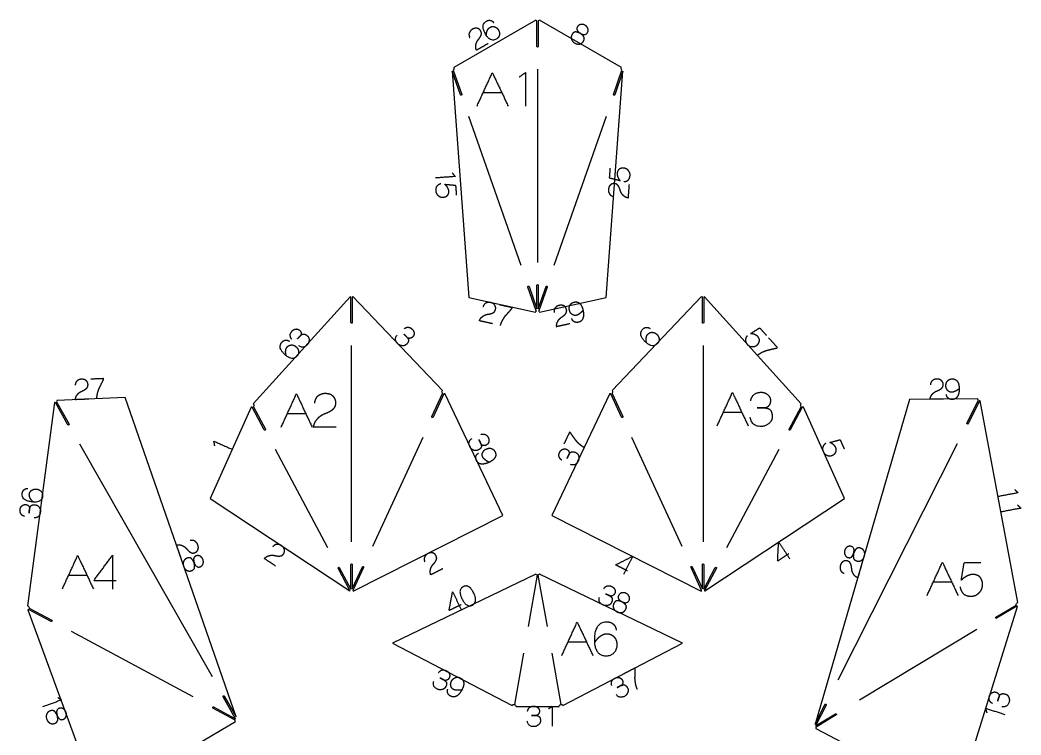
# Model space of a CAD drawing. Header units: millimetres. Extents: x 39 to 3080, y -15 to 1348.
# Drawn here: x 142 to 888, y 815 to 1348 of the extents above; entities that cross this region are included whole.
import ezdxf

# ---------------------------------------------------------------- set-up
doc = ezdxf.new("R2010")
doc.units = ezdxf.units.MM
doc.header["$MEASUREMENT"] = 0
for name, color, linetype, true_color in [('CutLine', 18, 'Continuous', 0x000000), ('Edge ID', 18, 'Continuous', 0x000000), ('MountainLine', 18, 'Continuous', 0x000000), ('NEW SECTIONS', 18, 'Continuous', 0x000000), ('ValleyLine', 18, 'Continuous', 0x000000)]:
    doc.layers.add(name, color=color, linetype=linetype, true_color=true_color)

msp = doc.modelspace()

# ---------------------------------------------------------------- linework, layer by layer
at = {"layer": 'CutLine', "color": 251, "linetype": 'Continuous', "true_color": 0x696969}
for p, q in [((526.66, 1348.1), (465.45, 1312.61)), ((527.45, 1328.36), (527.45, 1347.36)), ((528.45, 1347.36), (528.45, 1328.36)), ((590.46, 1312.61), (529.25, 1348.1)), ((465.12, 1310.61), (471.41, 1292.68)), ((584.5, 1292.68), (590.79, 1310.61)), ((388.23, 1141.8), (316.01, 1061.97)), ((457.1, 1071.91), (390.27, 1141.83)), ((526.99, 1131.12), (520.73, 1148.97)), ((535.18, 1148.97), (528.92, 1131.12)), ((650.27, 1141.83), (583.44, 1071.91)), ((724.53, 1061.97), (652.32, 1141.8)), ((388.74, 1122.42), (388.74, 1141.42)), ((389.74, 1141.42), (389.74, 1122.42)), ((650.81, 1122.42), (650.81, 1141.42)), ((651.81, 1141.42), (651.81, 1122.42)), ((449.1, 1052.42), (457.06, 1069.67)), ((457.97, 1069.25), (450, 1052)), ((590.54, 1052), (582.58, 1069.25)), ((583.49, 1069.67), (591.45, 1052.42)), ((167.91, 1062.86), (147.59, 911.18)), ((177.82, 1046.29), (168.42, 1062.8)), ((169.28, 1063.29), (178.69, 1046.79)), ((316.15, 1059.77), (325.09, 1043)), ((715.46, 1043), (724.39, 1059.77)), ((847.99, 1047.54), (856.55, 1064.5)), ((857.44, 1064.05), (848.88, 1047.09)), ((885.93, 913.68), (857.94, 1064.14)), ((324.21, 1042.53), (315.27, 1059.3)), ((725.28, 1059.3), (716.34, 1042.53)), ((388.09, 922.65), (379.24, 939.25)), ((398.22, 939.83), (390.32, 922.72)), ((650.23, 922.72), (642.33, 939.83)), ((661.3, 939.25), (652.46, 922.65)), ((869.67, 902.83), (884.66, 911.86)), ((885.17, 911.01), (870.18, 901.97)), ((165.23, 899.57), (148.48, 908.54)), ((148.95, 909.42), (165.7, 900.46)), ((511.86, 836.24), (544.05, 836.24)), ((302.49, 826.08), (285.96, 834.93)), ((750.53, 829.87), (735.54, 820.84))]:
    msp.add_line(p, q, dxfattribs=at)
for points in [[(470.46, 1292.35), (464.29, 1309.94), (476.77, 1141.18), (526.49, 1130.2)], [(529.42, 1130.2), (579.13, 1141.18), (591.61, 1309.94), (585.45, 1292.35)], [(521.67, 1149.3), (527.45, 1132.81), (527.45, 1150.37)], [(528.45, 1150.37), (528.45, 1132.81), (534.23, 1149.3)], [(390.58, 922.24), (502.03, 978.62), (458.79, 1069.47)], [(581.76, 1069.47), (538.52, 978.62), (649.97, 922.24)], [(294.33, 843.87), (303.15, 828.4), (220.48, 1066.49), (169.61, 1064.41)], [(856.17, 1065.6), (805.26, 1065.1), (734.77, 823.12), (742.11, 837.68)], [(314.39, 1059.49), (283.87, 991.4), (387.99, 922.39)], [(652.56, 922.39), (756.67, 991.4), (726.15, 1059.49)], [(380.13, 939.72), (388.74, 923.56), (388.74, 942.06)], [(389.74, 942.06), (389.74, 923.84), (397.31, 940.25)], [(643.23, 940.25), (650.81, 923.84), (650.81, 942.06)], [(651.81, 942.06), (651.81, 923.56), (660.42, 939.72)], [(526.6, 934.92), (419.81, 883.44), (509.03, 836.93)], [(546.88, 836.93), (636.1, 883.44), (529.31, 934.92)], [(735.33, 819.8), (840.3, 764.7), (885.75, 910.78)], [(147.91, 908.28), (200.71, 764.7), (302.76, 825.05)], [(286.43, 835.82), (302.76, 827.08), (293.47, 843.38)], [(743, 837.23), (735.23, 821.82), (750.02, 830.73)]]:
    msp.add_lwpolyline(points, dxfattribs=at)
at = {"layer": 'CutLine', "color": 251, "linetype": 'Continuous', "true_color": 0x696969, "extrusion": (0, 0, -1)}
for centre, radius, start, end in [((-527.95, 1348.86), 1.5, 289.18814, 329.89244), ((-527.95, 1347.36), 0.5, 0, 9.59407), ((-527.95, 1348.86), 1.5, 210.10756, 250.81186), ((-527.95, 1347.36), 0.5, 170.40593, 180), ((-527.95, 1328.36), 0.5, 180, 0), ((-464.15, 1311.86), 1.5, 149.89244, 231.49172), ((-464.65, 1310.44), 0.5, 151.08579, 160.67985), ((-591.76, 1311.86), 1.5, 308.50828, 30.10756), ((-591.26, 1310.44), 0.5, 19.32015, 28.91421), ((-470.93, 1292.51), 0.5, 160.67985, 340.67985), ((-584.97, 1292.51), 0.5, 199.32015, 19.32015), ((-521.2, 1149.13), 0.5, 340.67985, 160.67985), ((-527.95, 1150.37), 0.5, 0, 180), ((-534.71, 1149.13), 0.5, 19.32015, 199.32015), ((-389.24, 1142.92), 1.5, 289.18814, 312.13138), ((-389.24, 1142.92), 1.5, 226.29629, 250.81186), ((-651.31, 1142.92), 1.5, 289.18814, 313.70371), ((-651.31, 1142.92), 1.5, 227.86862, 250.81186), ((-389.24, 1141.42), 0.5, 360, 9.59407), ((-389.24, 1141.42), 0.5, 170.40593, 180), ((-651.31, 1141.42), 0.5, 0, 9.59407), ((-651.31, 1141.42), 0.5, 170.40593, 180), ((-527.95, 1129.87), 1.5, 12.45552, 51.49172), ((-527.46, 1131.29), 0.5, 331.08579, 340.67985), ((-528.45, 1131.29), 0.5, 199.32015, 208.91421), ((-527.95, 1129.87), 1.5, 128.50828, 167.54427), ((-389.24, 1122.42), 0.5, 180, 0), ((-651.31, 1122.42), 0.5, 180, 0), ((-458.14, 1070.82), 1.5, 313.96787, 46.29629), ((-457.51, 1069.46), 0.5, 24.77973, 34.3738), ((-457.51, 1069.46), 0.5, 195.18566, 204.77973), ((-458.14, 1070.82), 1.5, 244.5444, 275.59159), ((-582.41, 1070.82), 1.5, 264.40841, 295.45601), ((-583.04, 1069.46), 0.5, 335.22027, 344.81434), ((-582.41, 1070.82), 1.5, 133.70371, 226.03213), ((-583.04, 1069.46), 0.5, 145.6262, 155.22027), ((-168.11, 1064.35), 1.5, 259.5087, 277.62809), ((-168.85, 1063.05), 0.5, 330.32057, 339.91463), ((-168.11, 1064.35), 1.5, 177.65449, 221.13243), ((-168.85, 1063.05), 0.5, 140.7265, 150.32057), ((-315.01, 1060.85), 1.5, 132.13138, 222.75784), ((-315.71, 1059.53), 0.5, 142.3519, 151.94597), ((-725.54, 1060.85), 1.5, 317.24216, 47.86862), ((-724.83, 1059.53), 0.5, 28.05403, 37.6481), ((-857.67, 1065.62), 1.5, 315.95972, 359.43754), ((-856.99, 1064.28), 0.5, 26.77158, 36.36565), ((-856.99, 1064.28), 0.5, 197.17751, 206.77158), ((-857.67, 1065.62), 1.5, 259.46426, 277.58344), ((-315.01, 1060.85), 1.5, 261.13411, 294.14293), ((-315.71, 1059.53), 0.5, 331.94597, 341.54004), ((-449.55, 1052.21), 0.5, 204.77973, 24.77973), ((-591, 1052.21), 0.5, 155.22027, 335.22027), ((-724.83, 1059.53), 0.5, 198.45996, 208.05403), ((-725.54, 1060.85), 1.5, 245.85649, 278.86589), ((-178.26, 1046.54), 0.5, 150.32057, 330.32057), ((-848.43, 1047.32), 0.5, 206.77158, 26.77158), ((-324.65, 1042.76), 0.5, 151.94597, 331.94597), ((-715.9, 1042.76), 0.5, 208.05403, 28.05403), ((-389.24, 942.06), 0.5, 0, 180), ((-397.77, 940.04), 0.5, 24.77973, 204.77973), ((-642.78, 940.04), 0.5, 335.22027, 155.22027), ((-651.31, 942.06), 0.5, 0, 180), ((-379.69, 939.49), 0.5, 331.94597, 151.94597), ((-527.95, 935.58), 1.5, 205.74064, 334.25949), ((-660.86, 939.49), 0.5, 28.05403, 208.05403), ((-389.24, 921.56), 1.5, 33.5352, 42.75784), ((-388.53, 922.89), 0.5, 322.3519, 331.94597), ((-389.87, 922.93), 0.5, 204.77973, 214.3738), ((-389.24, 921.56), 1.5, 133.96787, 153.16515), ((-651.31, 921.56), 1.5, 26.83454, 46.03213), ((-650.68, 922.93), 0.5, 325.6262, 335.22027), ((-652.02, 922.89), 0.5, 208.05403, 217.6481), ((-651.31, 921.56), 1.5, 137.24216, 146.46496), ((-147.39, 909.69), 1.5, 97.62809, 188.97691), ((-886.2, 912.21), 1.5, 348.1152, 79.46426), ((-884.91, 911.44), 0.5, 58.92707, 68.52113), ((-884.91, 911.44), 0.5, 229.333, 238.92707), ((-886.2, 912.21), 1.5, 287.28282, 309.73893), ((-147.39, 909.69), 1.5, 227.35319, 249.80915), ((-148.72, 908.98), 0.5, 298.16505, 307.75912), ((-148.72, 908.98), 0.5, 108.57098, 118.16505), ((-165.47, 900.02), 0.5, 118.16505, 298.16505), ((-869.93, 902.4), 0.5, 238.92707, 58.92707), ((-293.9, 843.63), 0.5, 330.32057, 150.32057), ((-286.2, 835.38), 0.5, 298.16505, 118.16505), ((-510.36, 836.24), 1.5, 27.52802, 180), ((-545.55, 836.24), 1.5, 0, 152.47233), ((-742.56, 837.46), 0.5, 26.77158, 206.77158), ((-750.27, 830.3), 0.5, 58.92707, 238.92707), ((-302.73, 826.52), 0.5, 288.57098, 298.16505), ((-304.05, 825.82), 1.5, 329.39913, 8.97691), ((-734, 820.5), 1.5, 168.1152, 207.69312), ((-735.28, 821.27), 0.5, 238.92707, 248.52113)]:
    msp.add_arc(centre, radius, start, end, dxfattribs=at)
at = {"layer": 'Edge ID'}
for points, knots in [([(489.77, 1336.6), (489.74, 1338.44), (490.37, 1340.02), (491.11, 1341.85), (492.52, 1342.66), (494.24, 1343.66), (496.05, 1343.02), (497.77, 1342.42), (498.78, 1340.68), (499.86, 1338.81), (499.5, 1336.93), (499.12, 1334.96), (497.29, 1333.9), (492.78, 1331.28), (489.14, 1337.57), (485.1, 1344.54), (489.76, 1347.24), (491.29, 1348.13), (492.76, 1347.83), (494.24, 1347.54), (495.31, 1346.14)], [0, 0, 0, 1, 1, 2, 2, 3, 3, 4, 4, 5, 5, 6, 6, 7, 7, 8, 8, 9, 9, 10, 10, 10]), ([(559.74, 1338.2), (558.13, 1339.32), (557.57, 1340.25), (556.79, 1341.57), (557.63, 1343.02), (558.49, 1344.5), (560.17, 1344.8), (561.79, 1345.09), (563.31, 1344.22), (564.88, 1343.3), (565.42, 1341.79), (566, 1340.18), (565.11, 1338.64), (563.65, 1336.13), (559.74, 1338.2), (561.84, 1336.58), (562.36, 1335.75), (563.28, 1334.25), (562.2, 1332.39), (561.16, 1330.6), (559.27, 1330.23), (557.46, 1329.9), (555.64, 1330.95), (553.81, 1332.01), (553.23, 1333.76), (552.63, 1335.59), (553.68, 1337.4), (554.75, 1339.25), (556.39, 1339.21), (557.26, 1339.2), (559.74, 1338.2)], [0, 0, 0, 1, 1, 2, 2, 3, 3, 4, 4, 5, 5, 6, 6, 7, 7, 8, 8, 9, 9, 10, 10, 11, 11, 12, 12, 13, 13, 14, 14, 15, 15, 15]), ([(482.39, 1325.55), (482.41, 1325.63), (482.31, 1325.8), (482.21, 1325.98), (482.01, 1326.68), (481.82, 1327.38), (481.84, 1328.17), (481.85, 1328.96), (482.06, 1329.96), (482.27, 1330.95), (482.61, 1331.66), (482.95, 1332.38), (483.29, 1332.84), (483.62, 1333.3), (484.19, 1334.02), (484.76, 1334.75), (485.21, 1335.49), (485.65, 1336.23), (485.91, 1337.07), (486.18, 1337.92), (486.04, 1338.62), (485.9, 1339.32), (485.49, 1340.04), (485.07, 1340.76), (484.42, 1341.26), (483.77, 1341.75), (482.92, 1341.92), (482.07, 1342.1), (481.37, 1341.96), (480.66, 1341.82), (479.97, 1341.51), (479.28, 1341.2), (478.71, 1340.78), (478.14, 1340.36), (477.67, 1339.66), (477.2, 1338.97), (476.97, 1338.32), (476.74, 1337.68), (476.81, 1336.94), (476.88, 1336.2), (477.33, 1335.01)], [-20, -20, -20, -19, -19, -18, -18, -17, -17, -16, -16, -15, -15, -14, -14, -13, -13, -12, -12, -11, -11, -10, -10, -9, -9, -8, -8, -7, -7, -6, -6, -5, -5, -4, -4, -3, -3, -2, -2, -1, -1, 0, 0, 0]), ([(464.35, 1234.07), (465.43, 1232.73), (466.5, 1231.4), (459.02, 1230.85), (451.54, 1230.29)], [0, 0, 0, 1, 1, 2, 2, 2]), ([(589.4, 1228.29), (585.5, 1229.23), (581.61, 1230.17), (581.88, 1233.91), (582.16, 1237.65)], [-2, -2, -2, -1, -1, 0, 0, 0]), ([(592.72, 1227.58), (593.06, 1227.6), (593.73, 1227.79), (594.39, 1227.98), (595.11, 1228.47), (595.83, 1228.97), (596.22, 1229.75), (596.62, 1230.53), (596.77, 1231.22), (596.93, 1231.91), (596.88, 1232.83), (596.84, 1233.74), (596.53, 1234.42), (596.22, 1235.1), (595.62, 1235.79), (595.02, 1236.49), (594.52, 1236.84), (594.03, 1237.2), (593.26, 1237.41), (592.5, 1237.62), (591.82, 1237.67), (591.14, 1237.72), (590.35, 1237.51), (589.55, 1237.31), (588.92, 1236.91), (588.29, 1236.52), (587.96, 1235.97), (587.64, 1235.42), (587.4, 1234.65), (587.16, 1233.89), (587.19, 1233.33), (587.23, 1232.78), (587.35, 1232.3), (587.47, 1231.82), (587.62, 1231.35), (587.77, 1230.87), (588.02, 1230.41), (588.27, 1229.94), (588.55, 1229.45), (588.83, 1228.96), (589.09, 1228.63), (589.36, 1228.29), (589.4, 1228.29)], [-23, -23, -23, -22, -22, -21, -21, -20, -20, -19, -19, -18, -18, -17, -17, -16, -16, -15, -15, -14, -14, -13, -13, -12, -12, -11, -11, -10, -10, -9, -9, -8, -8, -7, -7, -6, -6, -5, -5, -4, -4, -3, -3, -2, -2, -2]), ([(455.45, 1225.82), (455.11, 1225.74), (454.48, 1225.46), (453.86, 1225.18), (453.22, 1224.58), (452.58, 1223.98), (452.3, 1223.15), (452.03, 1222.33), (451.98, 1221.62), (451.92, 1220.91), (452.1, 1220.01), (452.28, 1219.11), (452.68, 1218.49), (453.09, 1217.86), (453.79, 1217.26), (454.49, 1216.66), (455.03, 1216.39), (455.57, 1216.11), (456.36, 1216.01), (457.14, 1215.92), (457.82, 1215.97), (458.5, 1216.02), (459.26, 1216.34), (460.01, 1216.66), (460.58, 1217.14), (461.14, 1217.62), (461.39, 1218.21), (461.63, 1218.81), (461.75, 1219.6), (461.88, 1220.39), (461.76, 1220.94), (461.64, 1221.48), (461.45, 1221.93), (461.26, 1222.39), (461.04, 1222.84), (460.83, 1223.29), (460.51, 1223.71), (460.19, 1224.13), (459.84, 1224.58), (459.5, 1225.02), (459.19, 1225.31), (458.88, 1225.61), (458.83, 1225.6)], [-23, -23, -23, -22, -22, -21, -21, -20, -20, -19, -19, -18, -18, -17, -17, -16, -16, -15, -15, -14, -14, -13, -13, -12, -12, -11, -11, -10, -10, -9, -9, -8, -8, -7, -7, -6, -6, -5, -5, -4, -4, -3, -3, -2, -2, -2]), ([(458.83, 1225.6), (462.83, 1225.25), (466.82, 1224.89), (467.1, 1221.15), (467.37, 1217.41)], [-2, -2, -2, -1, -1, 0, 0, 0]), ([(595.39, 1215.37), (595.34, 1215.43), (595.13, 1215.45), (594.93, 1215.46), (594.24, 1215.7), (593.55, 1215.93), (592.91, 1216.39), (592.27, 1216.85), (591.57, 1217.59), (590.86, 1218.32), (590.47, 1219), (590.07, 1219.69), (589.88, 1220.22), (589.68, 1220.76), (589.41, 1221.64), (589.13, 1222.52), (588.77, 1223.3), (588.41, 1224.08), (587.86, 1224.78), (587.31, 1225.47), (586.66, 1225.76), (586, 1226.04), (585.17, 1226.1), (584.34, 1226.16), (583.56, 1225.9), (582.79, 1225.65), (582.17, 1225.04), (581.55, 1224.44), (581.27, 1223.78), (580.98, 1223.12), (580.85, 1222.37), (580.71, 1221.63), (580.74, 1220.92), (580.77, 1220.21), (581.08, 1219.43), (581.39, 1218.65), (581.79, 1218.1), (582.19, 1217.55), (582.84, 1217.19), (583.49, 1216.82), (584.73, 1216.53)], [-20, -20, -20, -19, -19, -18, -18, -17, -17, -16, -16, -15, -15, -14, -14, -13, -13, -12, -12, -11, -11, -10, -10, -9, -9, -8, -8, -7, -7, -6, -6, -5, -5, -4, -4, -3, -3, -2, -2, -1, -1, 0, 0, 0]), ([(484.55, 1123.8), (484.61, 1123.84), (484.66, 1124.04), (484.7, 1124.25), (485.03, 1124.89), (485.36, 1125.54), (485.91, 1126.11), (486.46, 1126.68), (487.29, 1127.27), (488.11, 1127.86), (488.84, 1128.15), (489.58, 1128.45), (490.14, 1128.57), (490.69, 1128.68), (491.6, 1128.83), (492.51, 1128.97), (493.34, 1129.22), (494.17, 1129.46), (494.93, 1129.91), (495.7, 1130.35), (496.07, 1130.96), (496.45, 1131.57), (496.63, 1132.38), (496.81, 1133.2), (496.66, 1134), (496.52, 1134.81), (496.01, 1135.5), (495.5, 1136.2), (494.89, 1136.58), (494.28, 1136.95), (493.56, 1137.19), (492.84, 1137.44), (492.13, 1137.51), (491.43, 1137.58), (490.61, 1137.39), (489.8, 1137.19), (489.2, 1136.88), (488.59, 1136.56), (488.14, 1135.97), (487.69, 1135.38), (487.22, 1134.19)], [-20, -20, -20, -19, -19, -18, -18, -17, -17, -16, -16, -15, -15, -14, -14, -13, -13, -12, -12, -11, -11, -10, -10, -9, -9, -8, -8, -7, -7, -6, -6, -5, -5, -4, -4, -3, -3, -2, -2, -1, -1, 0, 0, 0]), ([(542.17, 1119.41), (542.21, 1119.48), (542.17, 1119.68), (542.13, 1119.88), (542.15, 1120.61), (542.18, 1121.33), (542.44, 1122.08), (542.69, 1122.83), (543.19, 1123.71), (543.7, 1124.6), (544.24, 1125.17), (544.78, 1125.75), (545.23, 1126.09), (545.69, 1126.43), (546.45, 1126.94), (547.22, 1127.46), (547.87, 1128.03), (548.51, 1128.6), (549.02, 1129.33), (549.53, 1130.05), (549.61, 1130.76), (549.69, 1131.47), (549.51, 1132.29), (549.33, 1133.1), (548.86, 1133.77), (548.39, 1134.44), (547.64, 1134.86), (546.89, 1135.28), (546.17, 1135.36), (545.46, 1135.44), (544.7, 1135.36), (543.95, 1135.27), (543.28, 1135.04), (542.61, 1134.81), (541.95, 1134.29), (541.29, 1133.77), (540.88, 1133.23), (540.47, 1132.69), (540.31, 1131.96), (540.14, 1131.24), (540.22, 1129.96)], [-20, -20, -20, -19, -19, -18, -18, -17, -17, -16, -16, -15, -15, -14, -14, -13, -13, -12, -12, -11, -11, -10, -10, -9, -9, -8, -8, -7, -7, -6, -6, -5, -5, -4, -4, -3, -3, -2, -2, -1, -1, 0, 0, 0]), ([(561.8, 1131.74), (561.49, 1130.95), (559.73, 1129.53), (557.98, 1128.11), (557.08, 1127.92), (555.12, 1127.48), (553.58, 1128.65), (552.13, 1129.75), (551.69, 1131.76), (551.22, 1133.88), (552.14, 1135.54), (553.11, 1137.26), (555.21, 1137.72), (557.98, 1138.34), (559.76, 1136.32), (561.14, 1134.74), (561.8, 1131.74), (562.52, 1128.46), (561.96, 1126.28), (561.24, 1123.37), (558.29, 1122.72), (556.57, 1122.34), (555.27, 1123.06), (553.97, 1123.77), (553.37, 1125.43)], [0, 0, 0, 1, 1, 2, 2, 3, 3, 4, 4, 5, 5, 6, 6, 7, 7, 8, 8, 9, 9, 10, 10, 11, 11, 12, 12, 12]), ([(500.57, 1121.3), (500.89, 1122.27), (501.3, 1123.14), (501.71, 1124.01), (502.3, 1125), (502.9, 1125.99), (503.44, 1126.77), (503.98, 1127.56), (504.58, 1128.2), (505.18, 1128.84), (505.79, 1129.56), (506.4, 1130.28), (506.93, 1130.86), (507.46, 1131.43), (507.99, 1132.03), (508.52, 1132.64), (508.78, 1133.11), (509.05, 1133.59), (509, 1133.6)], [-10, -10, -10, -9, -9, -8, -8, -7, -7, -6, -6, -5, -5, -4, -4, -3, -3, -2, -2, -1, -1, -1]), ([(344.63, 1110.16), (344.03, 1110.98), (343.81, 1111.54), (342.88, 1113.97), (344.9, 1116.21), (346.04, 1117.46), (347.63, 1117.66), (349.3, 1117.87), (350.54, 1116.75), (352.17, 1115.28), (351.47, 1113.13)], [-13, -13, -13, -12, -12, -11, -11, -10, -10, -9, -9, -8, -8, -8]), ([(348.87, 1110.26), (349.22, 1110.64), (349.59, 1111.05), (350.07, 1111.59), (350.26, 1111.81), (351.92, 1113.65), (353.01, 1113.88), (354.5, 1114.21), (356.45, 1112.42), (357.72, 1111.24), (357.58, 1109.19), (357.43, 1107.24), (356.21, 1105.89), (353.41, 1102.79), (349.91, 1105.14)], [-7, -7, -7, -6, -6, -5, -5, -4, -4, -3, -3, -2, -2, -1, -1, 0, 0, 0]), ([(428.39, 1113.83), (428.75, 1113.45), (429.14, 1113.05), (429.64, 1112.54), (429.84, 1112.33), (431.55, 1110.54), (431.71, 1109.43), (431.93, 1107.92), (430.01, 1106.11), (428.74, 1104.93), (426.7, 1105.22), (424.77, 1105.51), (423.51, 1106.83), (420.62, 1109.84), (423.21, 1113.16)], [-7, -7, -7, -6, -6, -5, -5, -4, -4, -3, -3, -2, -2, -1, -1, 0, 0, 0]), ([(428.61, 1118.07), (429.47, 1118.6), (430.04, 1118.79), (432.53, 1119.54), (434.62, 1117.36), (435.79, 1116.13), (435.87, 1114.53), (435.96, 1112.85), (434.75, 1111.69), (433.16, 1110.18), (431.07, 1111.02)], [-13, -13, -13, -12, -12, -11, -11, -10, -10, -9, -9, -8, -8, -8]), ([(609.27, 1107.29), (608.74, 1109.05), (608.91, 1110.75), (609.1, 1112.71), (610.23, 1113.88), (611.6, 1115.32), (613.52, 1115.21), (615.34, 1115.11), (616.8, 1113.72), (618.36, 1112.23), (618.53, 1110.32), (618.72, 1108.32), (617.26, 1106.79), (613.66, 1103.03), (608.4, 1108.05), (602.58, 1113.61), (606.3, 1117.5), (607.53, 1118.78), (609.02, 1118.91), (610.52, 1119.04), (611.94, 1118)], [0, 0, 0, 1, 1, 2, 2, 3, 3, 4, 4, 5, 5, 6, 6, 7, 7, 8, 8, 9, 9, 10, 10, 10]), ([(683.94, 1112.3), (683.72, 1112.03), (683.39, 1111.43), (683.07, 1110.82), (682.94, 1109.96), (682.8, 1109.09), (683.09, 1108.27), (683.38, 1107.45), (683.78, 1106.86), (684.17, 1106.26), (684.86, 1105.66), (685.55, 1105.06), (686.26, 1104.82), (686.96, 1104.58), (687.88, 1104.53), (688.8, 1104.49), (689.4, 1104.6), (689.99, 1104.72), (690.67, 1105.13), (691.35, 1105.53), (691.86, 1105.99), (692.36, 1106.45), (692.76, 1107.16), (693.16, 1107.88), (693.31, 1108.61), (693.46, 1109.34), (693.29, 1109.95), (693.12, 1110.57), (692.73, 1111.27), (692.34, 1111.97), (691.91, 1112.33), (691.49, 1112.68), (691.06, 1112.93), (690.63, 1113.17), (690.18, 1113.39), (689.74, 1113.61), (689.23, 1113.75), (688.71, 1113.89), (688.17, 1114.03), (687.62, 1114.16), (687.2, 1114.2), (686.77, 1114.25), (686.74, 1114.21)], [-23, -23, -23, -22, -22, -21, -21, -20, -20, -19, -19, -18, -18, -17, -17, -16, -16, -15, -15, -14, -14, -13, -13, -12, -12, -11, -11, -10, -10, -9, -9, -8, -8, -7, -7, -6, -6, -5, -5, -4, -4, -3, -3, -2, -2, -2]), ([(686.74, 1114.21), (690.11, 1116.38), (693.48, 1118.56), (696, 1115.77), (698.51, 1112.99)], [-2, -2, -2, -1, -1, 0, 0, 0]), ([(340.6, 1097.76), (340.02, 1099.5), (340.14, 1101.2), (340.28, 1103.16), (341.37, 1104.37), (342.71, 1105.84), (344.63, 1105.79), (346.45, 1105.74), (347.94, 1104.39), (349.55, 1102.94), (349.77, 1101.04), (350.02, 1099.05), (348.6, 1097.48), (345.1, 1093.61), (339.71, 1098.49), (333.74, 1103.89), (337.35, 1107.88), (338.54, 1109.2), (340.03, 1109.36), (341.53, 1109.53), (342.98, 1108.53)], [0, 0, 0, 1, 1, 2, 2, 3, 3, 4, 4, 5, 5, 6, 6, 7, 7, 8, 8, 9, 9, 10, 10, 10]), ([(692.73, 1098.78), (693.56, 1099.38), (694.39, 1099.86), (695.23, 1100.33), (696.29, 1100.79), (697.34, 1101.25), (698.24, 1101.58), (699.14, 1101.9), (700, 1102.08), (700.86, 1102.26), (701.77, 1102.49), (702.68, 1102.72), (703.45, 1102.88), (704.21, 1103.04), (705, 1103.23), (705.78, 1103.41), (706.27, 1103.64), (706.76, 1103.88), (706.73, 1103.91)], [-10, -10, -10, -9, -9, -8, -8, -7, -7, -6, -6, -5, -5, -4, -4, -3, -3, -2, -2, -1, -1, -1]), ([(183.29, 1064.97), (183.34, 1065.03), (183.34, 1065.23), (183.33, 1065.44), (183.48, 1066.15), (183.64, 1066.86), (184.02, 1067.55), (184.4, 1068.24), (185.05, 1069.02), (185.7, 1069.8), (186.33, 1070.27), (186.97, 1070.75), (187.48, 1071), (187.99, 1071.26), (188.83, 1071.63), (189.67, 1072), (190.41, 1072.45), (191.15, 1072.9), (191.77, 1073.52), (192.4, 1074.15), (192.61, 1074.83), (192.81, 1075.52), (192.78, 1076.35), (192.74, 1077.19), (192.4, 1077.93), (192.05, 1078.67), (191.39, 1079.21), (190.72, 1079.76), (190.03, 1079.96), (189.34, 1080.17), (188.58, 1080.22), (187.82, 1080.27), (187.12, 1080.16), (186.43, 1080.05), (185.69, 1079.65), (184.95, 1079.26), (184.45, 1078.8), (183.94, 1078.34), (183.66, 1077.65), (183.37, 1076.96), (183.22, 1075.7)], [-20, -20, -20, -19, -19, -18, -18, -17, -17, -16, -16, -15, -15, -14, -14, -13, -13, -12, -12, -11, -11, -10, -10, -9, -9, -8, -8, -7, -7, -6, -6, -5, -5, -4, -4, -3, -3, -2, -2, -1, -1, 0, 0, 0]), ([(199.42, 1066.65), (199.48, 1067.67), (199.66, 1068.61), (199.83, 1069.56), (200.15, 1070.66), (200.47, 1071.77), (200.8, 1072.67), (201.12, 1073.57), (201.53, 1074.34), (201.95, 1075.11), (202.35, 1075.97), (202.76, 1076.82), (203.13, 1077.51), (203.49, 1078.2), (203.85, 1078.92), (204.21, 1079.63), (204.35, 1080.16), (204.48, 1080.69), (204.43, 1080.68)], [-10, -10, -10, -9, -9, -8, -8, -7, -7, -6, -6, -5, -5, -4, -4, -3, -3, -2, -2, -1, -1, -1]), ([(820.5, 1065.25), (820.55, 1065.31), (820.55, 1065.52), (820.55, 1065.72), (820.73, 1066.43), (820.9, 1067.13), (821.31, 1067.81), (821.71, 1068.49), (822.39, 1069.25), (823.06, 1070.01), (823.71, 1070.46), (824.35, 1070.91), (824.87, 1071.15), (825.39, 1071.39), (826.24, 1071.74), (827.1, 1072.09), (827.85, 1072.51), (828.6, 1072.93), (829.24, 1073.54), (829.89, 1074.15), (830.12, 1074.82), (830.34, 1075.5), (830.34, 1076.34), (830.33, 1077.17), (830.01, 1077.92), (829.68, 1078.67), (829.03, 1079.24), (828.38, 1079.8), (827.7, 1080.03), (827.02, 1080.26), (826.26, 1080.33), (825.51, 1080.4), (824.8, 1080.32), (824.1, 1080.23), (823.35, 1079.86), (822.6, 1079.48), (822.08, 1079.04), (821.57, 1078.59), (821.26, 1077.92), (820.95, 1077.24), (820.76, 1075.98)], [-20, -20, -20, -19, -19, -18, -18, -17, -17, -16, -16, -15, -15, -14, -14, -13, -13, -12, -12, -11, -11, -10, -10, -9, -9, -8, -8, -7, -7, -6, -6, -5, -5, -4, -4, -3, -3, -2, -2, -1, -1, 0, 0, 0]), ([(842.25, 1073.27), (841.78, 1072.56), (839.77, 1071.53), (837.76, 1070.51), (836.84, 1070.5), (834.83, 1070.48), (833.57, 1071.94), (832.38, 1073.31), (832.36, 1075.37), (832.34, 1077.54), (833.58, 1078.97), (834.88, 1080.46), (837.03, 1080.48), (839.87, 1080.51), (841.19, 1078.17), (842.22, 1076.34), (842.25, 1073.27), (842.28, 1069.91), (841.28, 1067.89), (839.97, 1065.19), (836.95, 1065.16), (835.19, 1065.14), (834.07, 1066.12), (832.94, 1067.09), (832.7, 1068.84)], [0, 0, 0, 1, 1, 2, 2, 3, 3, 4, 4, 5, 5, 6, 6, 7, 7, 8, 8, 9, 9, 10, 10, 11, 11, 12, 12, 12]), ([(485.78, 1039.1), (486.76, 1039.34), (487.36, 1039.33), (489.96, 1039.27), (491.26, 1036.54), (491.99, 1035.01), (491.56, 1033.47), (491.12, 1031.84), (489.61, 1031.12), (487.63, 1030.18), (485.91, 1031.64)], [-13, -13, -13, -12, -12, -11, -11, -10, -10, -9, -9, -8, -8, -8]), ([(561.86, 1029.78), (560.99, 1030.31), (560.23, 1030.9), (559.48, 1031.49), (558.65, 1032.29), (557.82, 1033.09), (557.18, 1033.8), (556.53, 1034.5), (556.04, 1035.23), (555.55, 1035.96), (554.99, 1036.71), (554.42, 1037.47), (553.98, 1038.12), (553.54, 1038.76), (553.08, 1039.42), (552.61, 1040.07), (552.2, 1040.43), (551.8, 1040.8), (551.78, 1040.75)], [-10, -10, -10, -9, -9, -8, -8, -7, -7, -6, -6, -5, -5, -4, -4, -3, -3, -2, -2, -1, -1, -1]), ([(287.29, 1030.66), (286.98, 1032.35), (286.67, 1034.03), (293.52, 1030.97), (300.36, 1027.9)], [0, 0, 0, 1, 1, 2, 2, 2]), ([(484.24, 1035.14), (484.46, 1034.67), (484.7, 1034.17), (485.02, 1033.52), (485.15, 1033.27), (486.21, 1031.03), (486.01, 1029.93), (485.75, 1028.43), (483.36, 1027.31), (481.78, 1026.59), (479.94, 1027.5), (478.19, 1028.37), (477.41, 1030.02), (475.61, 1033.79), (479.11, 1036.13)], [-7, -7, -7, -6, -6, -5, -5, -4, -4, -3, -3, -2, -2, -1, -1, 0, 0, 0]), ([(742.45, 1032.12), (742.16, 1031.93), (741.67, 1031.45), (741.18, 1030.97), (740.78, 1030.19), (740.38, 1029.42), (740.41, 1028.54), (740.43, 1027.67), (740.62, 1026.98), (740.81, 1026.3), (741.29, 1025.52), (741.76, 1024.73), (742.35, 1024.28), (742.95, 1023.84), (743.81, 1023.51), (744.67, 1023.18), (745.27, 1023.11), (745.88, 1023.03), (746.65, 1023.21), (747.42, 1023.39), (748.04, 1023.66), (748.66, 1023.94), (749.26, 1024.5), (749.87, 1025.06), (750.23, 1025.71), (750.6, 1026.35), (750.63, 1026.99), (750.66, 1027.63), (750.5, 1028.42), (750.35, 1029.21), (750.05, 1029.68), (749.75, 1030.14), (749.42, 1030.51), (749.09, 1030.87), (748.73, 1031.22), (748.38, 1031.57), (747.93, 1031.86), (747.49, 1032.15), (747.01, 1032.45), (746.53, 1032.75), (746.14, 1032.92), (745.75, 1033.09), (745.71, 1033.07)], [-23, -23, -23, -22, -22, -21, -21, -20, -20, -19, -19, -18, -18, -17, -17, -16, -16, -15, -15, -14, -14, -13, -13, -12, -12, -11, -11, -10, -10, -9, -9, -8, -8, -7, -7, -6, -6, -5, -5, -4, -4, -3, -3, -2, -2, -2]), ([(745.71, 1033.07), (749.59, 1034.09), (753.46, 1035.12), (755, 1031.69), (756.53, 1028.27)], [-2, -2, -2, -1, -1, 0, 0, 0]), ([(491.9, 1018.33), (491.06, 1018.45), (489.28, 1019.85), (487.5, 1021.24), (487.11, 1022.07), (486.24, 1023.89), (487.04, 1025.64), (487.78, 1027.3), (489.64, 1028.19), (491.6, 1029.12), (493.42, 1028.59), (495.32, 1028.04), (496.24, 1026.1), (497.46, 1023.54), (495.9, 1021.35), (494.67, 1019.65), (491.9, 1018.33), (488.86, 1016.89), (486.61, 1016.94), (483.61, 1017), (482.31, 1019.72), (481.56, 1021.31), (481.96, 1022.74), (482.37, 1024.17), (483.85, 1025.13)], [0, 0, 0, 1, 1, 2, 2, 3, 3, 4, 4, 5, 5, 6, 6, 7, 7, 8, 8, 9, 9, 10, 10, 11, 11, 12, 12, 12]), ([(545.9, 1019.94), (545.09, 1020.55), (544.72, 1021.02), (543.13, 1023.08), (544.43, 1025.81), (545.15, 1027.33), (546.62, 1027.98), (548.17, 1028.66), (549.67, 1027.94), (551.65, 1027), (551.61, 1024.74)], [-13, -13, -13, -12, -12, -11, -11, -10, -10, -9, -9, -8, -8, -8]), ([(549.94, 1021.24), (550.16, 1021.71), (550.4, 1022.21), (550.7, 1022.87), (550.82, 1023.13), (551.89, 1025.37), (552.87, 1025.9), (554.2, 1026.65), (556.57, 1025.49), (558.13, 1024.73), (558.58, 1022.73), (559.01, 1020.82), (558.22, 1019.16), (556.43, 1015.4), (552.41, 1016.64)], [-7, -7, -7, -6, -6, -5, -5, -4, -4, -3, -3, -2, -2, -1, -1, 0, 0, 0]), ([(152.17, 988.64), (150.71, 989.75), (149.84, 991.21), (148.85, 992.91), (149.06, 994.52), (149.33, 996.49), (150.94, 997.53), (152.47, 998.53), (154.47, 998.26), (156.61, 997.98), (157.87, 996.54), (159.2, 995.03), (158.92, 992.94), (158.23, 987.77), (151.02, 988.73), (143.04, 989.8), (143.76, 995.14), (143.99, 996.9), (145.13, 997.88), (146.27, 998.86), (148.03, 998.86)], [0, 0, 0, 1, 1, 2, 2, 3, 3, 4, 4, 5, 5, 6, 6, 7, 7, 8, 8, 9, 9, 10, 10, 10]), ([(883.66, 997.92), (884.88, 996.71), (886.09, 995.5), (878.72, 994.13), (871.34, 992.76)], [0, 0, 0, 1, 1, 2, 2, 2]), ([(145.36, 977.97), (144.4, 978.31), (143.9, 978.64), (141.76, 980.11), (142.16, 983.1), (142.38, 984.78), (143.59, 985.84), (144.84, 986.97), (146.5, 986.74), (148.67, 986.45), (149.32, 984.29)], [-13, -13, -13, -12, -12, -11, -11, -10, -10, -9, -9, -8, -8, -8]), ([(148.81, 980.45), (148.87, 980.96), (148.95, 981.51), (149.03, 982.23), (149.07, 982.51), (149.4, 984.97), (150.17, 985.78), (151.2, 986.9), (153.82, 986.53), (155.54, 986.27), (156.58, 984.51), (157.57, 982.82), (157.32, 981), (156.77, 976.87), (152.56, 976.82)], [-7, -7, -7, -6, -6, -5, -5, -4, -4, -3, -3, -2, -2, -1, -1, 0, 0, 0]), ([(885.8, 986.46), (887.01, 985.25), (888.22, 984.04), (880.85, 982.66), (873.48, 981.29)], [0, 0, 0, 1, 1, 2, 2, 2]), ([(258.74, 956.67), (258.81, 956.64), (259, 956.71), (259.2, 956.77), (259.92, 956.83), (260.65, 956.89), (261.42, 956.72), (262.19, 956.56), (263.13, 956.16), (264.06, 955.76), (264.7, 955.3), (265.33, 954.83), (265.72, 954.41), (266.12, 954), (266.72, 953.3), (267.32, 952.6), (267.96, 952.02), (268.6, 951.45), (269.38, 951.03), (270.16, 950.61), (270.87, 950.61), (271.59, 950.61), (272.38, 950.88), (273.17, 951.16), (273.78, 951.7), (274.38, 952.25), (274.71, 953.04), (275.04, 953.84), (275.04, 954.56), (275.04, 955.28), (274.87, 956.02), (274.69, 956.76), (274.39, 957.4), (274.08, 958.03), (273.49, 958.63), (272.9, 959.22), (272.31, 959.57), (271.72, 959.91), (270.98, 959.99), (270.24, 960.07), (268.99, 959.85)], [-20, -20, -20, -19, -19, -18, -18, -17, -17, -16, -16, -15, -15, -14, -14, -13, -13, -12, -12, -11, -11, -10, -10, -9, -9, -8, -8, -7, -7, -6, -6, -5, -5, -4, -4, -3, -3, -2, -2, -1, -1, 0, 0, 0]), ([(324.27, 946.49), (324.35, 946.51), (324.46, 946.68), (324.58, 946.85), (325.12, 947.33), (325.66, 947.82), (326.38, 948.15), (327.09, 948.49), (328.08, 948.74), (329.06, 948.99), (329.85, 949.01), (330.64, 949.02), (331.2, 948.93), (331.76, 948.83), (332.67, 948.64), (333.57, 948.45), (334.43, 948.38), (335.29, 948.31), (336.16, 948.45), (337.03, 948.59), (337.6, 949.02), (338.17, 949.46), (338.63, 950.15), (339.09, 950.85), (339.25, 951.65), (339.4, 952.45), (339.18, 953.29), (338.96, 954.12), (338.52, 954.69), (338.08, 955.26), (337.5, 955.75), (336.91, 956.23), (336.28, 956.55), (335.65, 956.87), (334.82, 956.98), (333.99, 957.1), (333.31, 957.02), (332.64, 956.94), (332, 956.55), (331.37, 956.16), (330.5, 955.23)], [-20, -20, -20, -19, -19, -18, -18, -17, -17, -16, -16, -15, -15, -14, -14, -13, -13, -12, -12, -11, -11, -10, -10, -9, -9, -8, -8, -7, -7, -6, -6, -5, -5, -4, -4, -3, -3, -2, -2, -1, -1, 0, 0, 0]), ([(715.32, 950.17), (711.11, 947.39), (706.9, 944.6), (707.26, 951.73), (707.62, 958.87), (711.82, 952.54), (716.01, 946.21)], [0, 0, 0, 1, 1, 2, 2, 3, 3, 3]), ([(763.58, 950.48), (762.88, 948.65), (762.11, 947.88), (761.01, 946.81), (759.4, 947.28), (757.77, 947.76), (757.07, 949.32), (756.4, 950.82), (756.89, 952.5), (757.39, 954.25), (758.73, 955.13), (760.16, 956.09), (761.87, 955.59), (764.66, 954.78), (763.58, 950.48), (764.65, 952.91), (765.33, 953.61), (766.56, 954.86), (768.63, 954.26), (770.61, 953.68), (771.43, 951.93), (772.19, 950.26), (771.6, 948.24), (771.01, 946.21), (769.45, 945.22), (767.81, 944.2), (765.81, 944.78), (763.75, 945.38), (763.4, 946.98), (763.21, 947.84), (763.58, 950.48)], [0, 0, 0, 1, 1, 2, 2, 3, 3, 4, 4, 5, 5, 6, 6, 7, 7, 8, 8, 9, 9, 10, 10, 11, 11, 12, 12, 13, 13, 14, 14, 15, 15, 15]), ([(271.87, 943.47), (271.38, 945.37), (271.56, 946.44), (271.84, 947.95), (273.42, 948.5), (275.03, 949.06), (276.51, 948.19), (277.92, 947.35), (278.5, 945.7), (279.09, 943.98), (278.51, 942.48), (277.91, 940.88), (276.22, 940.3), (273.48, 939.34), (271.87, 943.47), (272.4, 940.87), (272.26, 939.9), (271.98, 938.17), (269.94, 937.46), (267.99, 936.78), (266.31, 937.74), (264.72, 938.66), (264.03, 940.65), (263.34, 942.65), (264.04, 944.36), (264.78, 946.14), (266.75, 946.82), (268.77, 947.53), (269.99, 946.42), (270.64, 945.84), (271.87, 943.47)], [0, 0, 0, 1, 1, 2, 2, 3, 3, 4, 4, 5, 5, 6, 6, 7, 7, 8, 8, 9, 9, 10, 10, 11, 11, 12, 12, 13, 13, 14, 14, 15, 15, 15]), ([(448.31, 934.37), (448.33, 934.45), (448.24, 934.63), (448.15, 934.81), (447.99, 935.52), (447.84, 936.23), (447.9, 937.02), (447.96, 937.81), (448.23, 938.79), (448.5, 939.77), (448.88, 940.46), (449.26, 941.15), (449.62, 941.6), (449.97, 942.04), (450.59, 942.73), (451.2, 943.42), (451.68, 944.13), (452.17, 944.84), (452.48, 945.67), (452.79, 946.5), (452.69, 947.21), (452.6, 947.92), (452.22, 948.66), (451.85, 949.41), (451.22, 949.94), (450.6, 950.47), (449.77, 950.69), (448.93, 950.91), (448.22, 950.81), (447.51, 950.71), (446.8, 950.44), (446.09, 950.17), (445.5, 949.78), (444.91, 949.39), (444.4, 948.73), (443.89, 948.06), (443.63, 947.43), (443.36, 946.81), (443.38, 946.06), (443.41, 945.32), (443.79, 944.1)], [-20, -20, -20, -19, -19, -18, -18, -17, -17, -16, -16, -15, -15, -14, -14, -13, -13, -12, -12, -11, -11, -10, -10, -9, -9, -8, -8, -7, -7, -6, -6, -5, -5, -4, -4, -3, -3, -2, -2, -1, -1, 0, 0, 0]), ([(595.1, 937.24), (590.59, 939.52), (586.09, 941.8), (592.47, 945.01), (598.85, 948.23), (595.42, 941.45), (591.99, 934.67)], [0, 0, 0, 1, 1, 2, 2, 3, 3, 3]), ([(766.64, 932.11), (766.6, 932.18), (766.4, 932.24), (766.2, 932.29), (765.58, 932.67), (764.96, 933.04), (764.42, 933.62), (763.89, 934.21), (763.36, 935.07), (762.82, 935.93), (762.58, 936.68), (762.33, 937.44), (762.25, 938), (762.17, 938.57), (762.09, 939.48), (762.01, 940.4), (761.82, 941.24), (761.63, 942.08), (761.23, 942.88), (760.84, 943.67), (760.26, 944.08), (759.67, 944.5), (758.87, 944.73), (758.07, 944.96), (757.26, 944.87), (756.45, 944.78), (755.72, 944.32), (754.99, 943.86), (754.57, 943.27), (754.16, 942.69), (753.87, 941.98), (753.58, 941.28), (753.46, 940.59), (753.34, 939.89), (753.48, 939.06), (753.62, 938.23), (753.9, 937.61), (754.18, 936.99), (754.74, 936.5), (755.3, 936.01), (756.45, 935.46)], [-20, -20, -20, -19, -19, -18, -18, -17, -17, -16, -16, -15, -15, -14, -14, -13, -13, -12, -12, -11, -11, -10, -10, -9, -9, -8, -8, -7, -7, -6, -6, -5, -5, -4, -4, -3, -3, -2, -2, -1, -1, 0, 0, 0]), ([(471.54, 916.53), (468.2, 923.44), (472.61, 925.56), (477.02, 927.69), (480.35, 920.78), (482.52, 916.28), (481.33, 913.74), (480.75, 912.48), (479.27, 911.76), (474.86, 909.64), (471.54, 916.53)], [0, 0, 0, 1, 1, 2, 2, 3, 3, 4, 4, 5, 5, 5]), ([(577.44, 924.22), (578.06, 925.02), (578.53, 925.39), (580.6, 926.97), (583.31, 925.66), (584.84, 924.93), (585.47, 923.45), (586.15, 921.91), (585.42, 920.4), (584.47, 918.43), (582.22, 918.49)], [-13, -13, -13, -12, -12, -11, -11, -10, -10, -9, -9, -8, -8, -8]), ([(471.02, 912.12), (466.48, 909.92), (461.93, 907.73), (463.25, 914.75), (464.58, 921.78), (467.88, 914.93), (471.17, 908.09)], [0, 0, 0, 1, 1, 2, 2, 3, 3, 3]), ([(578.72, 920.17), (579.19, 919.95), (579.69, 919.7), (580.35, 919.4), (580.6, 919.28), (582.84, 918.2), (583.37, 917.22), (584.11, 915.88), (582.94, 913.52), (582.17, 911.96), (580.16, 911.52), (578.25, 911.11), (576.6, 911.9), (572.84, 913.71), (574.11, 917.72)], [-7, -7, -7, -6, -6, -5, -5, -4, -4, -3, -3, -2, -2, -1, -1, 0, 0, 0]), ([(590.79, 914.3), (589.1, 915.29), (588.48, 916.18), (587.6, 917.44), (588.33, 918.95), (589.07, 920.49), (590.73, 920.92), (592.32, 921.33), (593.9, 920.57), (595.53, 919.78), (596.18, 918.31), (596.89, 916.75), (596.12, 915.15), (594.85, 912.53), (590.79, 914.3), (593.01, 912.85), (593.6, 912.06), (594.63, 910.64), (593.69, 908.7), (592.79, 906.84), (590.94, 906.32), (589.16, 905.85), (587.26, 906.76), (585.36, 907.68), (584.64, 909.38), (583.9, 911.16), (584.81, 913.05), (585.74, 914.97), (587.38, 915.06), (588.25, 915.11), (590.79, 914.3)], [0, 0, 0, 1, 1, 2, 2, 3, 3, 4, 4, 5, 5, 6, 6, 7, 7, 8, 8, 9, 9, 10, 10, 11, 11, 12, 12, 13, 13, 14, 14, 15, 15, 15]), ([(454.15, 861.53), (454.79, 862.31), (455.28, 862.67), (457.39, 864.18), (460.07, 862.79), (461.57, 862.01), (462.16, 860.51), (462.79, 858.95), (462.02, 857.47), (461, 855.52), (458.75, 855.65)], [-13, -13, -13, -12, -12, -11, -11, -10, -10, -9, -9, -8, -8, -8]), ([(601.94, 850.01), (601.56, 850.96), (601.31, 851.88), (601.07, 852.81), (600.89, 853.95), (600.71, 855.09), (600.62, 856.04), (600.53, 856.99), (600.57, 857.87), (600.62, 858.74), (600.62, 859.69), (600.63, 860.63), (600.67, 861.41), (600.7, 862.19), (600.72, 862.99), (600.74, 863.8), (600.64, 864.33), (600.54, 864.86), (600.5, 864.84)], [-10, -10, -10, -9, -9, -8, -8, -7, -7, -6, -6, -5, -5, -4, -4, -3, -3, -2, -2, -1, -1, -1]), ([(455.31, 857.44), (455.77, 857.21), (456.26, 856.95), (456.91, 856.62), (457.16, 856.49), (459.36, 855.34), (459.86, 854.35), (460.56, 852.99), (459.32, 850.66), (458.5, 849.13), (456.48, 848.75), (454.56, 848.4), (452.93, 849.24), (449.23, 851.17), (450.62, 855.14)], [-7, -7, -7, -6, -6, -5, -5, -4, -4, -3, -3, -2, -2, -1, -1, 0, 0, 0]), ([(471.54, 848.64), (470.8, 848.22), (468.54, 848.27), (466.28, 848.31), (465.47, 848.73), (463.68, 849.66), (463.26, 851.55), (462.86, 853.32), (463.81, 855.14), (464.81, 857.07), (466.58, 857.74), (468.43, 858.44), (470.34, 857.45), (472.85, 856.14), (472.92, 853.45), (472.96, 851.35), (471.54, 848.64), (469.99, 845.65), (468.16, 844.34), (465.73, 842.58), (463.05, 843.97), (461.49, 844.79), (460.96, 846.17), (460.42, 847.56), (461.03, 849.22)], [0, 0, 0, 1, 1, 2, 2, 3, 3, 4, 4, 5, 5, 6, 6, 7, 7, 8, 8, 9, 9, 10, 10, 11, 11, 12, 12, 12]), ([(583.27, 851.76), (582.99, 852.74), (582.98, 853.34), (582.95, 855.94), (585.62, 857.34), (587.12, 858.12), (588.69, 857.74), (590.33, 857.36), (591.1, 855.88), (592.11, 853.94), (590.72, 852.16)], [-13, -13, -13, -12, -12, -11, -11, -10, -10, -9, -9, -8, -8, -8]), ([(587.28, 850.37), (587.74, 850.61), (588.23, 850.87), (588.87, 851.21), (589.12, 851.34), (591.32, 852.49), (592.42, 852.33), (593.93, 852.13), (595.13, 849.77), (595.92, 848.22), (595.07, 846.35), (594.26, 844.57), (592.64, 843.73), (588.94, 841.8), (586.48, 845.21)], [-7, -7, -7, -6, -6, -5, -5, -4, -4, -3, -3, -2, -2, -1, -1, 0, 0, 0]), ([(867.13, 838.37), (866.24, 838.86), (865.81, 839.27), (863.94, 841.09), (864.84, 843.97), (865.34, 845.58), (866.71, 846.43), (868.14, 847.33), (869.73, 846.83), (871.83, 846.18), (872.1, 843.94)], [-13, -13, -13, -12, -12, -11, -11, -10, -10, -9, -9, -8, -8, -8]), ([(870.95, 840.24), (871.1, 840.73), (871.27, 841.26), (871.47, 841.95), (871.55, 842.23), (872.29, 844.6), (873.18, 845.26), (874.39, 846.19), (876.91, 845.39), (878.56, 844.85), (879.29, 842.93), (879.98, 841.1), (879.44, 839.36), (878.2, 835.37), (874.04, 836.03)], [-7, -7, -7, -6, -6, -5, -5, -4, -4, -3, -3, -2, -2, -1, -1, 0, 0, 0]), ([(170.17, 842.99), (171.57, 842), (172.97, 841.01), (165.93, 838.42), (158.89, 835.83)], [0, 0, 0, 1, 1, 2, 2, 2]), ([(520.46, 832.63), (520.67, 833.62), (520.93, 834.16), (522.11, 836.48), (525.13, 836.48), (526.82, 836.48), (528.03, 835.43), (529.31, 834.33), (529.31, 832.66), (529.31, 830.47), (527.26, 829.54)], [-13, -13, -13, -12, -12, -11, -11, -10, -10, -9, -9, -8, -8, -8]), ([(536.08, 834.48), (537.49, 835.45), (538.91, 836.42), (538.91, 828.92), (538.91, 821.42)], [0, 0, 0, 1, 1, 2, 2, 2]), ([(169.77, 829.65), (169.24, 831.54), (169.41, 832.61), (169.66, 834.13), (171.23, 834.71), (172.83, 835.29), (174.32, 834.45), (175.75, 833.64), (176.36, 832), (176.99, 830.29), (176.43, 828.78), (175.86, 827.17), (174.18, 826.56), (171.46, 825.55), (169.77, 829.65), (170.35, 827.06), (170.22, 826.09), (169.97, 824.35), (167.96, 823.61), (166.01, 822.89), (164.32, 823.82), (162.71, 824.71), (161.99, 826.69), (161.26, 828.67), (161.93, 830.39), (162.63, 832.19), (164.6, 832.91), (166.6, 833.65), (167.84, 832.57), (168.5, 832), (169.77, 829.65)], [0, 0, 0, 1, 1, 2, 2, 3, 3, 4, 4, 5, 5, 6, 6, 7, 7, 8, 8, 9, 9, 10, 10, 11, 11, 12, 12, 13, 13, 14, 14, 15, 15, 15]), ([(523.38, 829.54), (523.89, 829.54), (524.45, 829.54), (525.17, 829.55), (525.46, 829.55), (527.94, 829.55), (528.84, 828.9), (530.09, 828.02), (530.07, 825.38), (530.04, 823.64), (528.43, 822.37), (526.89, 821.17), (525.06, 821.17), (520.89, 821.17), (520.28, 825.33)], [-7, -7, -7, -6, -6, -5, -5, -4, -4, -3, -3, -2, -2, -1, -1, 0, 0, 0]), ([(863.06, 831.51), (862.55, 833.14), (862.04, 834.78), (869.2, 832.55), (876.36, 830.33)], [0, 0, 0, 1, 1, 2, 2, 2])]:
    msp.add_open_spline(points, degree=2, knots=knots, dxfattribs=at)
for points in [[(491.09, 1330.59), (486.74, 1328.07), (482.39, 1325.55)], [(455.79, 1225.89), (455.62, 1225.86), (455.45, 1225.82)], [(592.37, 1227.55), (592.55, 1227.56), (592.72, 1227.58)], [(596.13, 1225.39), (595.76, 1220.38), (595.39, 1215.37)], [(509, 1133.6), (504.27, 1134.64), (499.55, 1135.68)], [(494.36, 1121.63), (489.45, 1122.72), (484.55, 1123.8)], [(500.25, 1120.33), (500.41, 1120.82), (500.57, 1121.3)], [(551.98, 1121.58), (547.08, 1120.5), (542.17, 1119.41)], [(351.47, 1113.13), (350.17, 1111.69), (348.87, 1110.26)], [(431.07, 1111.02), (429.73, 1112.42), (428.39, 1113.83)], [(684.16, 1112.57), (684.05, 1112.44), (683.94, 1112.3)], [(706.73, 1103.91), (703.48, 1107.5), (700.23, 1111.09)], [(691.91, 1098.17), (692.32, 1098.47), (692.73, 1098.78)], [(204.43, 1080.68), (199.59, 1080.49), (194.76, 1080.29)], [(193.33, 1065.38), (188.31, 1065.17), (183.29, 1064.97)], [(199.36, 1065.62), (199.39, 1066.14), (199.42, 1066.65)], [(830.55, 1065.35), (825.52, 1065.3), (820.5, 1065.25)], [(551.78, 1040.75), (549.7, 1036.38), (547.62, 1032.01)], [(485.91, 1031.64), (485.07, 1033.39), (484.24, 1035.14)], [(742.75, 1032.3), (742.6, 1032.21), (742.45, 1032.12)], [(551.61, 1024.74), (550.77, 1022.99), (549.94, 1021.24)], [(562.74, 1029.24), (562.3, 1029.51), (561.86, 1029.78)], [(149.32, 984.29), (149.06, 982.37), (148.81, 980.45)], [(262.03, 947.18), (260.38, 951.93), (258.74, 956.67)], [(332.65, 940.94), (328.46, 943.71), (324.27, 946.49)], [(769.45, 941.76), (768.04, 936.93), (766.64, 932.11)], [(457.27, 938.9), (452.79, 936.64), (448.31, 934.37)], [(582.22, 918.49), (580.47, 919.33), (578.72, 920.17)], [(600.5, 864.84), (596.2, 862.6), (591.91, 860.37)], [(458.75, 855.65), (457.03, 856.55), (455.31, 857.44)], [(590.72, 852.16), (589, 851.27), (587.28, 850.37)], [(602.32, 849.06), (602.13, 849.53), (601.94, 850.01)], [(872.1, 843.94), (871.52, 842.09), (870.95, 840.24)], [(527.26, 829.54), (525.32, 829.54), (523.38, 829.54)]]:
    msp.add_open_spline(points, degree=2, dxfattribs=at)
at = {"layer": 'MountainLine', "color": 5, "linetype": 'Continuous', "true_color": 0x0000ff}
for p, q in [((527.95, 1311.36), (527.95, 1167.37)), ((476.56, 1276.47), (515.58, 1165.18)), ((540.33, 1165.18), (579.35, 1276.47)), ((389.24, 959.06), (389.24, 1105.42)), ((651.31, 1105.42), (651.31, 959.06)), ((442.42, 1036.78), (404.9, 955.48)), ((635.65, 955.48), (598.12, 1036.78)), ((371.69, 954.5), (332.64, 1027.76)), ((707.9, 1027.76), (668.86, 954.5)), ((527.69, 934.1), (520.9, 895.76)), ((528.22, 934.1), (535.01, 895.76)), ((271.2, 843.4), (180.45, 891.99)), ((855.36, 893.63), (767.85, 840.89)), ((517.41, 876.06), (510.62, 837.72)), ((538.49, 876.06), (545.28, 837.72))]:
    msp.add_line(p, q, dxfattribs=at)
at = {"layer": 'NEW SECTIONS'}
for points, knots in [([(482.78, 1283.94), (488.5, 1296.39), (494.23, 1308.84), (500.1, 1296.39), (505.97, 1283.94)], [0, 0, 0, 1, 1, 2, 2, 2]), ([(514.33, 1305.7), (516.68, 1307.32), (519.04, 1308.94), (519.04, 1296.44), (519.04, 1283.94)], [0, 0, 0, 1, 1, 2, 2, 2]), ([(336.73, 1044.42), (342.46, 1056.87), (348.18, 1069.32), (354.05, 1056.87), (359.92, 1044.42)], [0, 0, 0, 1, 1, 2, 2, 2]), ([(360.95, 1044.42), (361.05, 1044.51), (361.05, 1044.85), (361.05, 1045.2), (361.35, 1046.37), (361.66, 1047.54), (362.34, 1048.67), (363.03, 1049.79), (364.16, 1051.05), (365.3, 1052.3), (366.38, 1053.05), (367.47, 1053.79), (368.33, 1054.18), (369.2, 1054.57), (370.63, 1055.13), (372.06, 1055.7), (373.32, 1056.39), (374.58, 1057.09), (375.66, 1058.09), (376.75, 1059.09), (377.14, 1060.21), (377.53, 1061.34), (377.53, 1062.73), (377.53, 1064.12), (377, 1065.38), (376.48, 1066.63), (375.4, 1067.59), (374.33, 1068.54), (373.19, 1068.93), (372.06, 1069.32), (370.8, 1069.45), (369.54, 1069.59), (368.37, 1069.45), (367.2, 1069.32), (365.94, 1068.71), (364.69, 1068.1), (363.82, 1067.37), (362.95, 1066.63), (362.43, 1065.51), (361.9, 1064.39), (361.56, 1062.29)], [-20, -20, -20, -19, -19, -18, -18, -17, -17, -16, -16, -15, -15, -14, -14, -13, -13, -12, -12, -11, -11, -10, -10, -9, -9, -8, -8, -7, -7, -6, -6, -5, -5, -4, -4, -3, -3, -2, -2, -1, -1, 0, 0, 0]), ([(661.77, 1045.4), (667.5, 1057.85), (673.23, 1070.31), (679.1, 1057.85), (684.96, 1045.4)], [0, 0, 0, 1, 1, 2, 2, 2]), ([(686.83, 1064.08), (687.17, 1065.73), (687.61, 1066.63), (689.58, 1070.5), (694.61, 1070.5), (697.43, 1070.5), (699.45, 1068.74), (701.58, 1066.91), (701.58, 1064.13), (701.58, 1060.47), (698.15, 1058.93)], [-13, -13, -13, -12, -12, -11, -11, -10, -10, -9, -9, -8, -8, -8]), ([(691.69, 1058.93), (692.55, 1058.93), (693.48, 1058.93), (694.68, 1058.95), (695.16, 1058.95), (699.29, 1058.95), (700.8, 1057.86), (702.88, 1056.4), (702.84, 1051.99), (702.8, 1049.1), (700.11, 1046.98), (697.54, 1044.98), (694.49, 1044.98), (687.54, 1044.98), (686.53, 1051.92)], [-7, -7, -7, -6, -6, -5, -5, -4, -4, -3, -3, -2, -2, -1, -1, 0, 0, 0]), ([(173.64, 923.84), (179.37, 936.29), (185.09, 948.75), (190.96, 936.29), (196.83, 923.84)], [0, 0, 0, 1, 1, 2, 2, 2]), ([(213.83, 929.92), (205.41, 929.92), (197, 929.92), (204.07, 939.5), (211.14, 949.09), (211.14, 936.43), (211.14, 923.76)], [0, 0, 0, 1, 1, 2, 2, 3, 3, 3]), ([(818.29, 918.84), (824.02, 931.29), (829.74, 943.74), (835.61, 931.29), (841.48, 918.84)], [0, 0, 0, 1, 1, 2, 2, 2]), ([(843.81, 930.39), (844.89, 936.98), (845.98, 943.57), (852.23, 943.57), (858.48, 943.57)], [-2, -2, -2, -1, -1, 0, 0, 0]), ([(843.04, 924.78), (843.12, 924.21), (843.51, 923.14), (843.9, 922.06), (844.82, 920.93), (845.73, 919.79), (847.08, 919.23), (848.42, 918.67), (849.59, 918.5), (850.76, 918.32), (852.28, 918.51), (853.79, 918.69), (854.88, 919.29), (855.96, 919.89), (857.05, 920.97), (858.14, 922.06), (858.66, 922.93), (859.18, 923.79), (859.44, 925.09), (859.7, 926.38), (859.7, 927.52), (859.7, 928.65), (859.26, 929.95), (858.82, 931.24), (858.09, 932.24), (857.36, 933.24), (856.4, 933.72), (855.45, 934.2), (854.14, 934.5), (852.84, 934.81), (851.92, 934.67), (851.01, 934.54), (850.23, 934.28), (849.45, 934.03), (848.68, 933.72), (847.9, 933.42), (847.16, 932.94), (846.42, 932.46), (845.64, 931.94), (844.86, 931.42), (844.33, 930.94), (843.81, 930.46), (843.81, 930.39)], [-23, -23, -23, -22, -22, -21, -21, -20, -20, -19, -19, -18, -18, -17, -17, -16, -16, -15, -15, -14, -14, -13, -13, -12, -12, -11, -11, -10, -10, -9, -9, -8, -8, -7, -7, -6, -6, -5, -5, -4, -4, -3, -3, -2, -2, -2]), ([(546, 874.19), (551.72, 886.64), (557.45, 899.1), (563.32, 886.64), (569.19, 874.19)], [0, 0, 0, 1, 1, 2, 2, 2]), ([(570.66, 883.97), (572.16, 886.63), (574.39, 888.39), (576.98, 890.41), (579.69, 890.41), (583, 890.41), (585.08, 887.97), (587.06, 885.66), (587.06, 882.31), (587.06, 878.71), (584.97, 876.31), (582.77, 873.77), (579.25, 873.77), (570.56, 873.77), (570.56, 885.89), (570.56, 899.31), (579.53, 899.31), (582.49, 899.31), (584.37, 897.65), (586.24, 895.99), (586.62, 893.07)], [0, 0, 0, 1, 1, 2, 2, 3, 3, 4, 4, 5, 5, 6, 6, 7, 7, 8, 8, 9, 9, 10, 10, 10])]:
    msp.add_open_spline(points, degree=2, knots=knots, dxfattribs=at)
for points in [[(501.15, 1293.92), (494.28, 1293.92), (487.41, 1293.92)], [(355.1, 1054.4), (348.23, 1054.4), (341.36, 1054.4)], [(680.14, 1055.39), (673.27, 1055.39), (666.41, 1055.39)], [(698.15, 1058.93), (694.92, 1058.93), (691.69, 1058.93)], [(377.7, 1044.42), (369.33, 1044.42), (360.95, 1044.42)], [(192.01, 933.83), (185.14, 933.83), (178.27, 933.83)], [(836.66, 928.82), (829.79, 928.82), (822.92, 928.82)], [(842.95, 925.36), (842.99, 925.07), (843.04, 924.78)], [(564.37, 884.18), (557.5, 884.18), (550.63, 884.18)]]:
    msp.add_open_spline(points, degree=2, dxfattribs=at)
at = {"layer": 'ValleyLine', "color": 1, "linetype": 'Continuous', "true_color": 0xff0000}
for p, q in [((285.48, 858.4), (186.67, 1031.77)), ((840.78, 1032.14), (751.84, 855.86))]:
    msp.add_line(p, q, dxfattribs=at)

doc.saveas('drawing.dxf')
